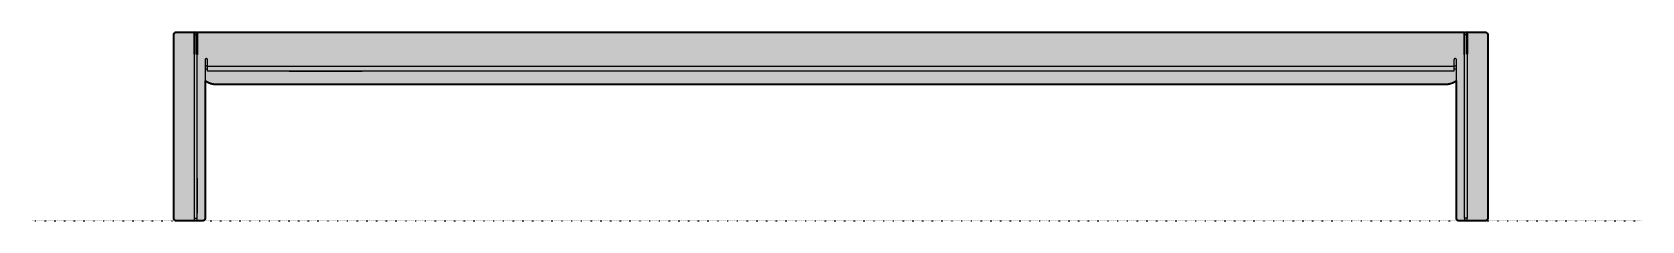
# Model space of a CAD drawing. Header units: millimetres. Extents: x 0 to 5353, y -1608 to 486.
# Drawn here: x 0 to 2565, y 0 to 300 of the extents above; entities that cross this region are included whole.
import ezdxf

# ---------------------------------------------------------------- set-up
doc = ezdxf.new("R2010")
doc.units = ezdxf.units.MM
doc.linetypes.add('Dots', pattern=[1, 0, -1])
doc.layers.add('Blocks', color=7, linetype='Continuous')
doc.layers.add('Blocks$Fill', color=7, linetype='Continuous', true_color=0xffffff)
for name, color, linetype, lineweight, true_color in [('Blocks$Inner', 7, 'Continuous', 25, 0x007f00), ('Blocks$Outline', 7, 'Continuous', 35, 0xff3f3f), ('Groud', 7, 'Dots', 25, 0x243775)]:
    doc.layers.add(name, color=color, linetype=linetype, lineweight=lineweight, true_color=true_color)

# ---------------------------------------------------------------- blocks, each defined once
blk = doc.blocks.new('Connect bed 180x200 Side')
at = {"layer": 'Blocks$Fill'}
blk.add_hatch(color=256, dxfattribs=at).paths.add_polyline_path([(275.6, 222.9), (275.6, 4), (275.6, 3.9), (275.6, 3.7), (275.6, 3.6), (275.6, 3.5), (275.6, 3.3), (275.5, 3.2), (275.5, 3.1), (275.5, 2.9), (275.4, 2.8), (275.4, 2.7), (275.3, 2.5), (275.3, 2.4), (275.2, 2.3), (275.2, 2.2), (275.1, 2), (275, 1.9), (275, 1.8), (274.9, 1.7), (274.8, 1.6), (274.7, 1.5), (274.6, 1.4), (274.5, 1.3), (274.4, 1.2), (274.3, 1.1), (274.2, 1), (274.1, 0.9), (274, 0.8), (273.9, 0.7), (273.8, 0.7), (273.7, 0.6), (273.6, 0.5), (273.5, 0.4), (273.3, 0.4), (273.2, 0.3), (273.1, 0.3), (273, 0.2), (272.8, 0.2), (272.7, 0.1), (272.6, 0.1), (272.4, 0.1), (272.3, 0.1), (272.2, 0), (272, 0), (271.9, 0), (271.8, 0), (271.6, 0), (229.6, 0), (229.5, 0), (229.3, 0), (229.2, 0), (229.1, 0), (228.9, 0.1), (228.8, 0.1), (228.7, 0.1), (228.5, 0.1), (228.4, 0.2), (228.3, 0.2), (228.2, 0.3), (228, 0.3), (227.9, 0.4), (227.8, 0.4), (227.7, 0.5), (227.5, 0.6), (227.4, 0.7), (227.3, 0.7), (227.2, 0.8), (227.1, 0.9), (227, 1), (226.9, 1.1), (226.8, 1.2), (226.7, 1.3), (226.6, 1.4), (226.5, 1.5), (226.4, 1.6), (226.4, 1.7), (226.3, 1.8), (226.2, 1.9), (226.1, 2), (226.1, 2.2), (226, 2.3), (226, 2.4), (225.9, 2.5), (225.9, 2.7), (225.8, 2.8), (225.8, 2.9), (225.7, 3.1), (225.7, 3.2), (225.7, 3.3), (225.7, 3.5), (225.6, 3.6), (225.6, 3.7), (225.6, 3.9), (225.6, 4), (225.6, 296), (225.6, 296.1), (225.6, 296.3), (225.6, 296.4), (225.7, 296.5), (225.7, 296.7), (225.7, 296.8), (225.7, 296.9), (225.8, 297.1), (225.8, 297.2), (225.9, 297.3), (225.9, 297.5), (226, 297.6), (226, 297.7), (226.1, 297.8), (226.1, 298), (226.2, 298.1), (226.3, 298.2), (226.4, 298.3), (226.4, 298.4), (226.5, 298.5), (226.6, 298.6), (226.7, 298.7), (226.8, 298.8), (226.9, 298.9), (227, 299), (227.1, 299.1), (227.2, 299.2), (227.3, 299.3), (227.4, 299.3), (227.5, 299.4), (227.7, 299.5), (227.8, 299.6), (227.9, 299.6), (228, 299.7), (228.2, 299.7), (228.3, 299.8), (228.4, 299.8), (228.5, 299.9), (228.7, 299.9), (228.8, 299.9), (228.9, 299.9), (229.1, 300), (229.2, 300), (229.3, 300), (229.5, 300), (229.6, 300), (256.4, 300), (256.5, 300), (256.6, 300), (256.6, 300), (256.7, 300), (256.8, 300), (256.8, 300), (256.9, 299.9), (257, 299.9), (257, 299.9), (257.1, 299.9), (257.2, 299.9), (257.2, 299.8), (257.3, 299.8), (257.3, 299.8), (257.4, 299.7), (257.5, 299.7), (257.5, 299.7), (257.6, 299.6), (257.6, 299.6), (257.7, 299.6), (257.7, 299.5), (257.8, 299.5), (257.8, 299.4), (257.9, 299.4), (257.9, 299.3), (258, 299.3), (258, 299.2), (258.1, 299.2), (258.1, 299.1), (258.1, 299), (258.2, 299), (258.2, 298.9), (258.2, 298.9), (258.3, 298.8), (258.3, 298.7), (258.3, 298.7), (258.3, 298.6), (258.3, 298.5), (258.4, 298.5), (258.4, 298.4), (258.4, 298.3), (258.4, 298.3), (258.4, 298.2), (258.4, 298.1), (258.4, 298.1), (258.4, 298), (258.4, 265.2), (258.4, 265.2), (258.4, 265.2), (258.4, 265.2), (258.4, 265.2), (258.4, 265.2), (258.4, 265.2), (258.4, 265.2), (258.4, 265.1), (258.4, 265.1), (258.4, 265.1), (258.4, 265.1), (258.4, 265.1), (258.4, 265.1), (258.4, 265.1), (258.4, 265.1), (258.4, 265.1), (258.5, 265.1), (258.5, 265.1), (258.5, 265.1), (258.5, 265.1), (258.5, 265.1), (258.5, 265.1), (258.5, 265.1), (258.5, 265.1), (258.5, 265), (258.5, 265), (258.5, 265), (258.5, 265), (258.5, 265), (258.5, 265), (258.5, 265), (258.5, 265), (258.5, 265), (258.5, 265), (258.5, 265), (258.6, 265), (258.6, 265), (258.6, 265), (258.6, 265), (258.6, 265), (258.6, 265), (258.6, 265), (258.6, 265), (258.6, 265), (258.6, 265), (258.6, 265), (258.6, 296), (258.6, 300), (262.6, 300), (262.6, 296), (262.6, 265), (263.1, 265), (263.1, 265), (263.1, 265), (263.1, 265), (263.1, 265), (263.2, 265), (263.2, 265), (263.2, 265), (263.2, 265), (263.2, 265), (263.2, 265), (263.2, 265), (263.2, 265), (263.2, 265), (263.2, 265), (263.2, 265), (263.2, 265), (263.2, 265), (263.2, 265), (263.2, 265), (263.2, 265), (263.3, 265), (263.3, 265.1), (263.3, 265.1), (263.3, 265.1), (263.3, 265.1), (263.3, 265.1), (263.3, 265.1), (263.3, 265.1), (263.3, 265.1), (263.3, 265.1), (263.3, 265.1), (263.3, 265.1), (263.3, 265.1), (263.3, 265.1), (263.3, 265.1), (263.3, 265.1), (263.3, 265.1), (263.3, 265.1), (263.3, 265.2), (263.3, 265.2), (263.3, 265.2), (263.3, 265.2), (263.3, 265.2), (263.3, 265.2), (263.3, 265.2), (263.3, 265.2), (263.3, 298), (263.3, 298.1), (263.3, 298.1), (263.3, 298.2), (263.3, 298.3), (263.3, 298.3), (263.4, 298.4), (263.4, 298.5), (263.4, 298.5), (263.4, 298.6), (263.4, 298.7), (263.5, 298.7), (263.5, 298.8), (263.5, 298.9), (263.5, 298.9), (263.6, 299), (263.6, 299), (263.6, 299.1), (263.7, 299.2), (263.7, 299.2), (263.8, 299.3), (263.8, 299.3), (263.9, 299.4), (263.9, 299.4), (264, 299.5), (264, 299.5), (264.1, 299.6), (264.1, 299.6), (264.2, 299.6), (264.2, 299.7), (264.3, 299.7), (264.3, 299.7), (264.4, 299.8), (264.5, 299.8), (264.5, 299.8), (264.6, 299.9), (264.6, 299.9), (264.7, 299.9), (264.8, 299.9), (264.8, 299.9), (264.9, 300), (265, 300), (265, 300), (265.1, 300), (265.2, 300), (265.3, 300), (265.3, 300), (2279.9, 300), (2280, 300), (2280.1, 300), (2280.1, 300), (2280.2, 300), (2280.3, 300), (2280.3, 300), (2280.4, 299.9), (2280.5, 299.9), (2280.5, 299.9), (2280.6, 299.9), (2280.7, 299.9), (2280.7, 299.8), (2280.8, 299.8), (2280.8, 299.8), (2280.9, 299.7), (2281, 299.7), (2281, 299.7), (2281.1, 299.6), (2281.1, 299.6), (2281.2, 299.6), (2281.2, 299.5), (2281.3, 299.5), (2281.3, 299.4), (2281.4, 299.4), (2281.4, 299.3), (2281.5, 299.3), (2281.5, 299.2), (2281.6, 299.2), (2281.6, 299.1), (2281.6, 299), (2281.7, 299), (2281.7, 298.9), (2281.7, 298.9), (2281.8, 298.8), (2281.8, 298.7), (2281.8, 298.7), (2281.8, 298.6), (2281.8, 298.5), (2281.9, 298.5), (2281.9, 298.4), (2281.9, 298.3), (2281.9, 298.3), (2281.9, 298.2), (2281.9, 298.1), (2281.9, 298.1), (2281.9, 298), (2281.9, 265.2), (2281.9, 265.2), (2281.9, 265.2), (2281.9, 265.2), (2281.9, 265.2), (2281.9, 265.2), (2281.9, 265.2), (2281.9, 265.2), (2281.9, 265.1), (2281.9, 265.1), (2281.9, 265.1), (2281.9, 265.1), (2281.9, 265.1), (2281.9, 265.1), (2281.9, 265.1), (2281.9, 265.1), (2281.9, 265.1), (2282, 265.1), (2282, 265.1), (2282, 265.1), (2282, 265.1), (2282, 265.1), (2282, 265.1), (2282, 265.1), (2282, 265.1), (2282, 265), (2282, 265), (2282, 265), (2282, 265), (2282, 265), (2282, 265), (2282, 265), (2282, 265), (2282, 265), (2282, 265), (2282, 265), (2282.1, 265), (2282.1, 265), (2282.1, 265), (2282.1, 265), (2282.1, 265), (2282.1, 265), (2282.1, 265), (2282.1, 265), (2282.1, 265), (2282.1, 265), (2282.1, 265), (2282.6, 265), (2282.6, 296), (2282.6, 300), (2286.6, 300), (2286.6, 296), (2286.6, 265), (2286.6, 265), (2286.6, 265), (2286.6, 265), (2286.6, 265), (2286.7, 265), (2286.7, 265), (2286.7, 265), (2286.7, 265), (2286.7, 265), (2286.7, 265), (2286.7, 265), (2286.7, 265), (2286.7, 265), (2286.7, 265), (2286.7, 265), (2286.7, 265), (2286.7, 265), (2286.7, 265), (2286.7, 265), (2286.7, 265), (2286.8, 265), (2286.8, 265.1), (2286.8, 265.1), (2286.8, 265.1), (2286.8, 265.1), (2286.8, 265.1), (2286.8, 265.1), (2286.8, 265.1), (2286.8, 265.1), (2286.8, 265.1), (2286.8, 265.1), (2286.8, 265.1), (2286.8, 265.1), (2286.8, 265.1), (2286.8, 265.1), (2286.8, 265.1), (2286.8, 265.1), (2286.8, 265.1), (2286.8, 265.2), (2286.8, 265.2), (2286.8, 265.2), (2286.8, 265.2), (2286.8, 265.2), (2286.8, 265.2), (2286.8, 265.2), (2286.8, 265.2), (2286.8, 298), (2286.8, 298.1), (2286.8, 298.1), (2286.8, 298.2), (2286.8, 298.3), (2286.8, 298.3), (2286.9, 298.4), (2286.9, 298.5), (2286.9, 298.5), (2286.9, 298.6), (2286.9, 298.7), (2287, 298.7), (2287, 298.8), (2287, 298.9), (2287, 298.9), (2287.1, 299), (2287.1, 299), (2287.1, 299.1), (2287.2, 299.2), (2287.2, 299.2), (2287.3, 299.3), (2287.3, 299.3), (2287.4, 299.4), (2287.4, 299.4), (2287.5, 299.5), (2287.5, 299.5), (2287.6, 299.6), (2287.6, 299.6), (2287.7, 299.6), (2287.7, 299.7), (2287.8, 299.7), (2287.8, 299.7), (2287.9, 299.8), (2288, 299.8), (2288, 299.8), (2288.1, 299.9), (2288.1, 299.9), (2288.2, 299.9), (2288.3, 299.9), (2288.3, 299.9), (2288.4, 300), (2288.5, 300), (2288.5, 300), (2288.6, 300), (2288.7, 300), (2288.8, 300), (2288.8, 300), (2315.6, 300), (2315.8, 300), (2315.9, 300), (2316, 300), (2316.2, 300), (2316.3, 299.9), (2316.4, 299.9), (2316.6, 299.9), (2316.7, 299.9), (2316.8, 299.8), (2317, 299.8), (2317.1, 299.7), (2317.2, 299.7), (2317.3, 299.6), (2317.5, 299.6), (2317.6, 299.5), (2317.7, 299.4), (2317.8, 299.3), (2317.9, 299.3), (2318, 299.2), (2318.1, 299.1), (2318.2, 299), (2318.3, 298.9), (2318.4, 298.8), (2318.5, 298.7), (2318.6, 298.6), (2318.7, 298.5), (2318.8, 298.4), (2318.9, 298.3), (2319, 298.2), (2319, 298.1), (2319.1, 298), (2319.2, 297.8), (2319.2, 297.7), (2319.3, 297.6), (2319.3, 297.5), (2319.4, 297.3), (2319.4, 297.2), (2319.5, 297.1), (2319.5, 296.9), (2319.5, 296.8), (2319.6, 296.7), (2319.6, 296.5), (2319.6, 296.4), (2319.6, 296.3), (2319.6, 296.1), (2319.6, 296), (2319.6, 4), (2319.6, 3.9), (2319.6, 3.7), (2319.6, 3.6), (2319.6, 3.5), (2319.6, 3.3), (2319.5, 3.2), (2319.5, 3.1), (2319.5, 2.9), (2319.4, 2.8), (2319.4, 2.7), (2319.3, 2.5), (2319.3, 2.4), (2319.2, 2.3), (2319.2, 2.2), (2319.1, 2), (2319, 1.9), (2319, 1.8), (2318.9, 1.7), (2318.8, 1.6), (2318.7, 1.5), (2318.6, 1.4), (2318.5, 1.3), (2318.4, 1.2), (2318.3, 1.1), (2318.2, 1), (2318.1, 0.9), (2318, 0.8), (2317.9, 0.7), (2317.8, 0.7), (2317.7, 0.6), (2317.6, 0.5), (2317.5, 0.4), (2317.3, 0.4), (2317.2, 0.3), (2317.1, 0.3), (2317, 0.2), (2316.8, 0.2), (2316.7, 0.1), (2316.6, 0.1), (2316.4, 0.1), (2316.3, 0.1), (2316.2, 0), (2316, 0), (2315.9, 0), (2315.8, 0), (2315.6, 0), (2273.6, 0), (2273.5, 0), (2273.3, 0), (2273.2, 0), (2273.1, 0), (2272.9, 0.1), (2272.8, 0.1), (2272.7, 0.1), (2272.5, 0.1), (2272.4, 0.2), (2272.3, 0.2), (2272.2, 0.3), (2272, 0.3), (2271.9, 0.4), (2271.8, 0.4), (2271.7, 0.5), (2271.5, 0.6), (2271.4, 0.7), (2271.3, 0.7), (2271.2, 0.8), (2271.1, 0.9), (2271, 1), (2270.9, 1.1), (2270.8, 1.2), (2270.7, 1.3), (2270.6, 1.4), (2270.5, 1.5), (2270.4, 1.6), (2270.4, 1.7), (2270.3, 1.8), (2270.2, 1.9), (2270.1, 2), (2270.1, 2.2), (2270, 2.3), (2270, 2.4), (2269.9, 2.5), (2269.9, 2.7), (2269.8, 2.8), (2269.8, 2.9), (2269.7, 3.1), (2269.7, 3.2), (2269.7, 3.3), (2269.7, 3.5), (2269.6, 3.6), (2269.6, 3.7), (2269.6, 3.9), (2269.6, 4), (2269.6, 222.8), (2268.9, 222.2), (2268.2, 221.7), (2267.5, 221.2), (2266.8, 220.8), (2266.1, 220.3), (2265.3, 219.9), (2264.5, 219.5), (2263.7, 219.1), (2262.9, 218.8), (2262.1, 218.5), (2261.3, 218.2), (2260.5, 218), (2259.6, 217.7), (2258.8, 217.5), (2257.9, 217.4), (2257.1, 217.2), (2256.2, 217.1), (2255.4, 217.1), (2254.5, 217), (2253.6, 217), (291.7, 217), (290.9, 217), (290.1, 217.1), (289.2, 217.1), (288.4, 217.2), (287.6, 217.4), (286.8, 217.5), (285.9, 217.7), (285.1, 217.9), (284.3, 218.1), (283.5, 218.4), (282.8, 218.7), (282, 219), (281.2, 219.3), (280.5, 219.7), (279.7, 220.1), (279, 220.5), (278.3, 220.9), (277.6, 221.4), (276.9, 221.8), (276.3, 222.4)], flags=0)
at = {"layer": 'Blocks$Inner'}
for p, q in [((258.6, 4), (258.6, 296)), ((2282.6, 4), (2282.6, 296)), ((2286.6, 296), (2286.6, 4)), ((279.6, 246), (275.6, 246)), ((279.6, 246), (2265.6, 246)), ((2269.6, 246), (2265.6, 246))]:
    blk.add_line(p, q, dxfattribs=at)
for points in [[(2286.6, 265), (2286.6, 265), (2286.6, 265), (2286.6, 265), (2286.6, 265), (2286.7, 265), (2286.7, 265), (2286.7, 265), (2286.7, 265), (2286.7, 265), (2286.7, 265), (2286.7, 265), (2286.7, 265), (2286.7, 265), (2286.7, 265), (2286.7, 265), (2286.7, 265), (2286.7, 265), (2286.7, 265), (2286.7, 265), (2286.7, 265), (2286.8, 265), (2286.8, 265.1), (2286.8, 265.1), (2286.8, 265.1), (2286.8, 265.1), (2286.8, 265.1), (2286.8, 265.1), (2286.8, 265.1), (2286.8, 265.1), (2286.8, 265.1), (2286.8, 265.1), (2286.8, 265.1), (2286.8, 265.1), (2286.8, 265.1), (2286.8, 265.1), (2286.8, 265.1), (2286.8, 265.1), (2286.8, 265.1), (2286.8, 265.2), (2286.8, 265.2), (2286.8, 265.2), (2286.8, 265.2), (2286.8, 265.2), (2286.8, 265.2), (2286.8, 265.2), (2286.8, 265.2), (2286.8, 298), (2286.8, 298.1), (2286.8, 298.1), (2286.8, 298.2), (2286.8, 298.3), (2286.8, 298.3), (2286.9, 298.4), (2286.9, 298.5), (2286.9, 298.5), (2286.9, 298.6), (2286.9, 298.7), (2287, 298.7), (2287, 298.8), (2287, 298.9), (2287, 298.9), (2287.1, 299), (2287.1, 299), (2287.1, 299.1), (2287.2, 299.2), (2287.2, 299.2), (2287.3, 299.3), (2287.3, 299.3), (2287.4, 299.4), (2287.4, 299.4), (2287.5, 299.5), (2287.5, 299.5), (2287.6, 299.6), (2287.6, 299.6), (2287.7, 299.6), (2287.7, 299.7), (2287.8, 299.7), (2287.8, 299.7), (2287.9, 299.8), (2288, 299.8), (2288, 299.8), (2288.1, 299.9), (2288.1, 299.9), (2288.2, 299.9), (2288.3, 299.9), (2288.3, 299.9), (2288.4, 300), (2288.5, 300), (2288.5, 300), (2288.6, 300), (2288.7, 300), (2288.8, 300), (2288.8, 300), (2315.6, 300), (2315.8, 300), (2315.9, 300), (2316, 300), (2316.2, 300), (2316.3, 299.9), (2316.4, 299.9), (2316.6, 299.9), (2316.7, 299.9), (2316.8, 299.8), (2317, 299.8), (2317.1, 299.7), (2317.2, 299.7), (2317.3, 299.6), (2317.5, 299.6), (2317.6, 299.5), (2317.7, 299.4), (2317.8, 299.3), (2317.9, 299.3), (2318, 299.2), (2318.1, 299.1), (2318.2, 299), (2318.3, 298.9), (2318.4, 298.8), (2318.5, 298.7), (2318.6, 298.6), (2318.7, 298.5), (2318.8, 298.4), (2318.9, 298.3), (2319, 298.2), (2319, 298.1), (2319.1, 298), (2319.2, 297.8), (2319.2, 297.7), (2319.3, 297.6), (2319.3, 297.5), (2319.4, 297.3), (2319.4, 297.2), (2319.5, 297.1), (2319.5, 296.9), (2319.5, 296.8), (2319.6, 296.7), (2319.6, 296.5), (2319.6, 296.4), (2319.6, 296.3), (2319.6, 296.1), (2319.6, 296), (2319.6, 4), (2319.6, 3.9), (2319.6, 3.7), (2319.6, 3.6), (2319.6, 3.5), (2319.6, 3.3), (2319.5, 3.2), (2319.5, 3.1), (2319.5, 2.9), (2319.4, 2.8), (2319.4, 2.7), (2319.3, 2.5), (2319.3, 2.4), (2319.2, 2.3), (2319.2, 2.2), (2319.1, 2), (2319, 1.9), (2319, 1.8), (2318.9, 1.7), (2318.8, 1.6), (2318.7, 1.5), (2318.6, 1.4), (2318.5, 1.3), (2318.4, 1.2), (2318.3, 1.1), (2318.2, 1), (2318.1, 0.9), (2318, 0.8), (2317.9, 0.7), (2317.8, 0.7), (2317.7, 0.6), (2317.6, 0.5), (2317.5, 0.4), (2317.3, 0.4), (2317.2, 0.3), (2317.1, 0.3), (2317, 0.2), (2316.8, 0.2), (2316.7, 0.1), (2316.6, 0.1), (2316.4, 0.1), (2316.3, 0.1), (2316.2, 0), (2316, 0), (2315.9, 0), (2315.8, 0), (2315.6, 0), (2273.6, 0), (2273.5, 0), (2273.3, 0), (2273.2, 0), (2273.1, 0), (2272.9, 0.1), (2272.8, 0.1), (2272.7, 0.1), (2272.5, 0.1), (2272.4, 0.2), (2272.3, 0.2), (2272.2, 0.3), (2272, 0.3), (2271.9, 0.4), (2271.8, 0.4), (2271.7, 0.5), (2271.5, 0.6), (2271.4, 0.7), (2271.3, 0.7), (2271.2, 0.8), (2271.1, 0.9), (2271, 1), (2270.9, 1.1), (2270.8, 1.2), (2270.7, 1.3), (2270.6, 1.4), (2270.5, 1.5), (2270.4, 1.6), (2270.4, 1.7), (2270.3, 1.8), (2270.2, 1.9), (2270.1, 2), (2270.1, 2.2), (2270, 2.3), (2270, 2.4), (2269.9, 2.5), (2269.9, 2.7), (2269.8, 2.8), (2269.8, 2.9), (2269.7, 3.1), (2269.7, 3.2), (2269.7, 3.3), (2269.7, 3.5), (2269.6, 3.6), (2269.6, 3.7), (2269.6, 3.9), (2269.6, 4), (2269.6, 256), (2269.6, 256.1), (2269.6, 256.1), (2269.6, 256.2), (2269.6, 256.3), (2269.6, 256.3), (2269.6, 256.4), (2269.6, 256.5), (2269.5, 256.5), (2269.5, 256.6), (2269.5, 256.7), (2269.5, 256.7), (2269.5, 256.8), (2269.4, 256.9), (2269.4, 256.9), (2269.4, 257), (2269.3, 257), (2269.3, 257.1), (2269.2, 257.2), (2269.2, 257.2), (2269.2, 257.3), (2269.1, 257.3), (2269.1, 257.4), (2269, 257.4), (2269, 257.5), (2268.9, 257.5), (2268.9, 257.6), (2268.8, 257.6), (2268.8, 257.6), (2268.7, 257.7), (2268.6, 257.7), (2268.6, 257.8), (2268.5, 257.8), (2268.5, 257.8), (2268.4, 257.8), (2268.3, 257.9), (2268.3, 257.9), (2268.2, 257.9), (2268.1, 257.9), (2268.1, 257.9), (2268, 258), (2267.9, 258), (2267.9, 258), (2267.8, 258), (2267.7, 258), (2267.7, 258), (2267.6, 258), (2267.5, 258), (2267.4, 258), (2267.4, 258), (2267.3, 258), (2267.2, 258), (2267.2, 257.9), (2267.1, 257.9), (2267, 257.9), (2267, 257.9), (2266.9, 257.9), (2266.8, 257.8), (2266.8, 257.8), (2266.7, 257.8), (2266.7, 257.8), (2266.6, 257.7), (2266.5, 257.7), (2266.5, 257.6), (2266.4, 257.6), (2266.4, 257.6), (2266.3, 257.5), (2266.3, 257.5), (2266.2, 257.4), (2266.2, 257.4), (2266.1, 257.3), (2266.1, 257.3), (2266, 257.2), (2266, 257.2), (2266, 257.1), (2265.9, 257), (2265.9, 257), (2265.8, 256.9), (2265.8, 256.9), (2265.8, 256.8), (2265.8, 256.7), (2265.7, 256.7), (2265.7, 256.6), (2265.7, 256.5), (2265.7, 256.5), (2265.7, 256.4), (2265.6, 256.3), (2265.6, 256.3), (2265.6, 256.2), (2265.6, 256.1), (2265.6, 256.1), (2265.6, 256), (2265.6, 246), (2265.6, 238), (279.6, 238), (279.6, 246), (279.6, 256), (279.6, 256.1), (279.6, 256.1), (279.6, 256.2), (279.6, 256.3), (279.6, 256.3), (279.6, 256.4), (279.6, 256.5), (279.5, 256.5), (279.5, 256.6), (279.5, 256.7), (279.5, 256.7), (279.5, 256.8), (279.4, 256.9), (279.4, 256.9), (279.4, 257), (279.3, 257), (279.3, 257.1), (279.2, 257.2), (279.2, 257.2), (279.2, 257.3), (279.1, 257.3), (279.1, 257.4), (279, 257.4), (279, 257.5), (278.9, 257.5), (278.9, 257.6), (278.8, 257.6), (278.8, 257.6), (278.7, 257.7), (278.6, 257.7), (278.6, 257.8), (278.5, 257.8), (278.5, 257.8), (278.4, 257.8), (278.3, 257.9), (278.3, 257.9), (278.2, 257.9), (278.1, 257.9), (278.1, 257.9), (278, 258), (277.9, 258), (277.9, 258), (277.8, 258), (277.7, 258), (277.7, 258), (277.6, 258), (277.5, 258), (277.4, 258), (277.4, 258), (277.3, 258), (277.2, 258), (277.2, 257.9), (277.1, 257.9), (277, 257.9), (277, 257.9), (276.9, 257.9), (276.8, 257.8), (276.8, 257.8), (276.7, 257.8), (276.7, 257.8), (276.6, 257.7), (276.5, 257.7), (276.5, 257.6), (276.4, 257.6), (276.4, 257.6), (276.3, 257.5), (276.3, 257.5), (276.2, 257.4), (276.2, 257.4), (276.1, 257.3), (276.1, 257.3), (276, 257.2), (276, 257.2), (276, 257.1), (275.9, 257), (275.9, 257), (275.8, 256.9), (275.8, 256.9), (275.8, 256.8), (275.8, 256.7), (275.7, 256.7), (275.7, 256.6), (275.7, 256.5), (275.7, 256.5), (275.7, 256.4), (275.6, 256.3), (275.6, 256.3), (275.6, 256.2), (275.6, 256.1), (275.6, 256.1), (275.6, 256), (275.6, 4), (275.6, 3.9), (275.6, 3.7), (275.6, 3.6), (275.6, 3.5), (275.6, 3.3), (275.5, 3.2), (275.5, 3.1), (275.5, 2.9), (275.4, 2.8), (275.4, 2.7), (275.3, 2.5), (275.3, 2.4), (275.2, 2.3), (275.2, 2.2), (275.1, 2), (275, 1.9), (275, 1.8), (274.9, 1.7), (274.8, 1.6), (274.7, 1.5), (274.6, 1.4), (274.5, 1.3), (274.4, 1.2), (274.3, 1.1), (274.2, 1), (274.1, 0.9), (274, 0.8), (273.9, 0.7), (273.8, 0.7), (273.7, 0.6), (273.6, 0.5), (273.5, 0.4), (273.3, 0.4), (273.2, 0.3), (273.1, 0.3), (273, 0.2), (272.8, 0.2), (272.7, 0.1), (272.6, 0.1), (272.4, 0.1), (272.3, 0.1), (272.2, 0), (272, 0), (271.9, 0), (271.8, 0), (271.6, 0), (229.6, 0), (229.5, 0), (229.3, 0), (229.2, 0), (229.1, 0), (228.9, 0.1), (228.8, 0.1), (228.7, 0.1), (228.5, 0.1), (228.4, 0.2), (228.3, 0.2), (228.2, 0.3), (228, 0.3), (227.9, 0.4), (227.8, 0.4), (227.7, 0.5), (227.5, 0.6), (227.4, 0.7), (227.3, 0.7), (227.2, 0.8), (227.1, 0.9), (227, 1), (226.9, 1.1), (226.8, 1.2), (226.7, 1.3), (226.6, 1.4), (226.5, 1.5), (226.4, 1.6), (226.4, 1.7), (226.3, 1.8), (226.2, 1.9), (226.1, 2), (226.1, 2.2), (226, 2.3), (226, 2.4), (225.9, 2.5), (225.9, 2.7), (225.8, 2.8), (225.8, 2.9), (225.7, 3.1), (225.7, 3.2), (225.7, 3.3), (225.7, 3.5), (225.6, 3.6), (225.6, 3.7), (225.6, 3.9), (225.6, 4), (225.6, 296), (225.6, 296.1), (225.6, 296.3), (225.6, 296.4), (225.7, 296.5), (225.7, 296.7), (225.7, 296.8), (225.7, 296.9), (225.8, 297.1), (225.8, 297.2), (225.9, 297.3), (225.9, 297.5), (226, 297.6), (226, 297.7), (226.1, 297.8), (226.1, 298), (226.2, 298.1), (226.3, 298.2), (226.4, 298.3), (226.4, 298.4), (226.5, 298.5), (226.6, 298.6), (226.7, 298.7), (226.8, 298.8), (226.9, 298.9), (227, 299), (227.1, 299.1), (227.2, 299.2), (227.3, 299.3), (227.4, 299.3), (227.5, 299.4), (227.7, 299.5), (227.8, 299.6), (227.9, 299.6), (228, 299.7), (228.2, 299.7), (228.3, 299.8), (228.4, 299.8), (228.5, 299.9), (228.7, 299.9), (228.8, 299.9), (228.9, 299.9), (229.1, 300), (229.2, 300), (229.3, 300), (229.5, 300), (229.6, 300), (256.4, 300), (256.5, 300), (256.6, 300), (256.6, 300), (256.7, 300), (256.8, 300), (256.8, 300), (256.9, 299.9), (257, 299.9), (257, 299.9), (257.1, 299.9), (257.2, 299.9), (257.2, 299.8), (257.3, 299.8), (257.3, 299.8), (257.4, 299.7), (257.5, 299.7), (257.5, 299.7), (257.6, 299.6), (257.6, 299.6), (257.7, 299.6), (257.7, 299.5), (257.8, 299.5), (257.8, 299.4), (257.9, 299.4), (257.9, 299.3), (258, 299.3), (258, 299.2), (258.1, 299.2), (258.1, 299.1), (258.1, 299), (258.2, 299), (258.2, 298.9), (258.2, 298.9), (258.3, 298.8), (258.3, 298.7), (258.3, 298.7), (258.3, 298.6), (258.3, 298.5), (258.4, 298.5), (258.4, 298.4), (258.4, 298.3), (258.4, 298.3), (258.4, 298.2), (258.4, 298.1), (258.4, 298.1), (258.4, 298), (258.4, 265.2), (258.4, 265.2), (258.4, 265.2), (258.4, 265.2), (258.4, 265.2), (258.4, 265.2), (258.4, 265.2), (258.4, 265.2), (258.4, 265.1), (258.4, 265.1), (258.4, 265.1), (258.4, 265.1), (258.4, 265.1), (258.4, 265.1), (258.4, 265.1), (258.4, 265.1), (258.4, 265.1), (258.5, 265.1), (258.5, 265.1), (258.5, 265.1), (258.5, 265.1), (258.5, 265.1), (258.5, 265.1), (258.5, 265.1), (258.5, 265.1), (258.5, 265), (258.5, 265), (258.5, 265), (258.5, 265), (258.5, 265), (258.5, 265), (258.5, 265), (258.5, 265), (258.5, 265), (258.5, 265), (258.5, 265), (258.6, 265), (258.6, 265), (258.6, 265), (258.6, 265), (258.6, 265), (258.6, 265), (258.6, 265), (258.6, 265), (258.6, 265), (258.6, 265), (258.6, 265)], [(226.3, 298.3), (226.4, 298.4), (226.5, 298.5), (226.6, 298.6), (226.7, 298.7), (226.8, 298.8), (226.9, 298.9), (227, 299), (227.1, 299.1), (227.2, 299.2), (227.3, 299.3), (227.4, 299.3), (227.5, 299.4), (227.6, 299.5), (227.8, 299.5), (227.9, 299.6), (228, 299.7), (228.1, 299.7), (228.3, 299.8), (228.4, 299.8), (228.5, 299.9), (228.7, 299.9), (228.8, 299.9), (228.9, 299.9), (229.1, 300), (229.2, 300), (229.3, 300), (229.5, 300), (229.6, 300), (256.4, 300), (256.5, 300), (256.6, 300), (256.6, 300), (256.7, 300), (256.8, 300), (256.8, 300), (256.9, 299.9), (257, 299.9), (257, 299.9), (257.1, 299.9), (257.2, 299.9), (257.2, 299.8), (257.3, 299.8), (257.3, 299.8), (257.4, 299.7), (257.5, 299.7), (257.5, 299.7), (257.6, 299.6), (257.6, 299.6), (257.7, 299.6), (257.7, 299.5), (257.8, 299.5), (257.8, 299.4), (257.9, 299.4), (257.9, 299.3), (258, 299.3), (258, 299.2), (258.1, 299.2), (258.1, 299.1)], [(262.6, 296), (262.6, 300), (258.6, 300), (258.6, 296), (262.6, 296), (262.6, 4), (262.6, 0), (258.6, 0), (258.6, 4), (262.6, 4)], [(262.6, 265), (263.1, 265), (263.1, 265), (263.1, 265), (263.1, 265), (263.1, 265), (263.2, 265), (263.2, 265), (263.2, 265), (263.2, 265), (263.2, 265), (263.2, 265), (263.2, 265), (263.2, 265), (263.2, 265), (263.2, 265), (263.2, 265), (263.2, 265), (263.2, 265), (263.2, 265), (263.2, 265), (263.2, 265), (263.3, 265), (263.3, 265.1), (263.3, 265.1), (263.3, 265.1), (263.3, 265.1), (263.3, 265.1), (263.3, 265.1), (263.3, 265.1), (263.3, 265.1), (263.3, 265.1), (263.3, 265.1), (263.3, 265.1), (263.3, 265.1), (263.3, 265.1), (263.3, 265.1), (263.3, 265.1), (263.3, 265.1), (263.3, 265.1), (263.3, 265.2), (263.3, 265.2), (263.3, 265.2), (263.3, 265.2), (263.3, 265.2), (263.3, 265.2), (263.3, 265.2), (263.3, 265.2), (263.3, 298), (263.3, 298.1), (263.3, 298.1), (263.3, 298.2), (263.3, 298.3), (263.3, 298.3), (263.4, 298.4), (263.4, 298.5), (263.4, 298.5), (263.4, 298.6), (263.4, 298.7), (263.5, 298.7), (263.5, 298.8), (263.5, 298.9), (263.5, 298.9), (263.6, 299), (263.6, 299), (263.6, 299.1), (263.7, 299.2), (263.7, 299.2), (263.8, 299.3), (263.8, 299.3), (263.9, 299.4), (263.9, 299.4), (264, 299.5), (264, 299.5), (264.1, 299.6), (264.1, 299.6), (264.2, 299.6), (264.2, 299.7), (264.3, 299.7), (264.3, 299.7), (264.4, 299.8), (264.5, 299.8), (264.5, 299.8), (264.6, 299.9), (264.6, 299.9), (264.7, 299.9), (264.8, 299.9), (264.8, 299.9), (264.9, 300), (265, 300), (265, 300), (265.1, 300), (265.2, 300), (265.3, 300), (265.3, 300), (2279.9, 300), (2280, 300), (2280.1, 300), (2280.1, 300), (2280.2, 300), (2280.3, 300), (2280.3, 300), (2280.4, 299.9), (2280.5, 299.9), (2280.5, 299.9), (2280.6, 299.9), (2280.7, 299.9), (2280.7, 299.8), (2280.8, 299.8), (2280.8, 299.8), (2280.9, 299.7), (2281, 299.7), (2281, 299.7), (2281.1, 299.6), (2281.1, 299.6), (2281.2, 299.6), (2281.2, 299.5), (2281.3, 299.5), (2281.3, 299.4), (2281.4, 299.4), (2281.4, 299.3), (2281.5, 299.3), (2281.5, 299.2), (2281.6, 299.2), (2281.6, 299.1), (2281.6, 299), (2281.7, 299), (2281.7, 298.9), (2281.7, 298.9), (2281.8, 298.8), (2281.8, 298.7), (2281.8, 298.7), (2281.8, 298.6), (2281.8, 298.5), (2281.9, 298.5), (2281.9, 298.4), (2281.9, 298.3), (2281.9, 298.3), (2281.9, 298.2), (2281.9, 298.1), (2281.9, 298.1), (2281.9, 298), (2281.9, 265.2), (2281.9, 265.2), (2281.9, 265.2), (2281.9, 265.2), (2281.9, 265.2), (2281.9, 265.2), (2281.9, 265.2), (2281.9, 265.2), (2281.9, 265.1), (2281.9, 265.1), (2281.9, 265.1), (2281.9, 265.1), (2281.9, 265.1), (2281.9, 265.1), (2281.9, 265.1), (2281.9, 265.1), (2281.9, 265.1), (2282, 265.1), (2282, 265.1), (2282, 265.1), (2282, 265.1), (2282, 265.1), (2282, 265.1), (2282, 265.1), (2282, 265.1), (2282, 265), (2282, 265), (2282, 265), (2282, 265), (2282, 265), (2282, 265), (2282, 265), (2282, 265), (2282, 265), (2282, 265), (2282, 265), (2282.1, 265), (2282.1, 265), (2282.1, 265), (2282.1, 265), (2282.1, 265), (2282.1, 265), (2282.1, 265), (2282.1, 265), (2282.1, 265), (2282.1, 265), (2282.1, 265), (2282.6, 265)], [(263.6, 299.1), (263.7, 299.2), (263.7, 299.2), (263.8, 299.3), (263.8, 299.3), (263.9, 299.4), (263.9, 299.4), (264, 299.5), (264, 299.5), (264.1, 299.6), (264.1, 299.6), (264.2, 299.6), (264.2, 299.7), (264.3, 299.7), (264.3, 299.7), (264.4, 299.8), (264.5, 299.8), (264.5, 299.8), (264.6, 299.9), (264.6, 299.9), (264.7, 299.9), (264.8, 299.9), (264.8, 299.9), (264.9, 300), (265, 300), (265, 300), (265.1, 300), (265.2, 300), (265.3, 300), (265.3, 300), (2279.9, 300), (2280, 300), (2280.1, 300), (2280.1, 300), (2280.2, 300), (2280.3, 300), (2280.3, 300), (2280.4, 299.9), (2280.5, 299.9), (2280.5, 299.9), (2280.6, 299.9), (2280.7, 299.9), (2280.7, 299.8), (2280.8, 299.8), (2280.8, 299.8), (2280.9, 299.7), (2281, 299.7), (2281, 299.7), (2281.1, 299.6), (2281.1, 299.6), (2281.2, 299.6), (2281.2, 299.5), (2281.3, 299.5), (2281.3, 299.4), (2281.4, 299.4), (2281.4, 299.3), (2281.5, 299.3), (2281.5, 299.2), (2281.6, 299.2), (2281.6, 299.1)], [(2287.1, 299.1), (2287.2, 299.2), (2287.2, 299.2), (2287.3, 299.3), (2287.3, 299.3), (2287.4, 299.4), (2287.4, 299.4), (2287.5, 299.5), (2287.5, 299.5), (2287.6, 299.6), (2287.6, 299.6), (2287.7, 299.6), (2287.7, 299.7), (2287.8, 299.7), (2287.8, 299.7), (2287.9, 299.8), (2288, 299.8), (2288, 299.8), (2288.1, 299.9), (2288.1, 299.9), (2288.2, 299.9), (2288.3, 299.9), (2288.3, 299.9), (2288.4, 300), (2288.5, 300), (2288.5, 300), (2288.6, 300), (2288.7, 300), (2288.8, 300), (2288.8, 300), (2315.6, 300), (2315.8, 300), (2315.9, 300), (2316, 300), (2316.2, 300), (2316.3, 299.9), (2316.4, 299.9), (2316.6, 299.9), (2316.7, 299.9), (2316.8, 299.8), (2317, 299.8), (2317.1, 299.7), (2317.2, 299.7), (2317.4, 299.6), (2317.5, 299.5), (2317.6, 299.5), (2317.7, 299.4), (2317.8, 299.3), (2317.9, 299.3), (2318.1, 299.2), (2318.2, 299.1), (2318.3, 299), (2318.4, 298.9), (2318.5, 298.8), (2318.6, 298.7), (2318.7, 298.6), (2318.7, 298.5), (2318.8, 298.4), (2318.9, 298.3)], [(258.5, 265.1), (258.5, 265.1), (258.5, 265.1), (258.5, 265.1), (258.5, 265.1), (258.5, 265.1), (258.5, 265.1), (258.5, 265.1), (258.5, 265.1), (258.5, 265), (258.5, 265), (258.5, 265), (258.5, 265), (258.5, 265), (258.5, 265), (258.5, 265), (258.5, 265), (258.5, 265), (258.6, 265), (258.6, 265), (258.6, 265), (258.6, 265), (258.6, 265), (258.6, 265), (258.6, 265), (258.6, 265), (258.6, 265), (258.6, 265), (258.6, 265)], [(262.6, 265), (263.1, 265), (263.1, 265), (263.1, 265), (263.1, 265), (263.1, 265), (263.2, 265), (263.2, 265), (263.2, 265), (263.2, 265), (263.2, 265), (263.2, 265), (263.2, 265), (263.2, 265), (263.2, 265), (263.2, 265), (263.2, 265), (263.2, 265), (263.2, 265), (263.2, 265), (263.2, 265), (263.2, 265.1), (263.3, 265.1), (263.3, 265.1), (263.3, 265.1), (263.3, 265.1), (263.3, 265.1), (263.3, 265.1), (263.3, 265.1), (263.3, 265.1)], [(2282, 265.1), (2282, 265.1), (2282, 265.1), (2282, 265.1), (2282, 265.1), (2282, 265.1), (2282, 265.1), (2282, 265.1), (2282, 265.1), (2282, 265), (2282, 265), (2282, 265), (2282, 265), (2282, 265), (2282, 265), (2282, 265), (2282, 265), (2282, 265), (2282.1, 265), (2282.1, 265), (2282.1, 265), (2282.1, 265), (2282.1, 265), (2282.1, 265), (2282.1, 265), (2282.1, 265), (2282.1, 265), (2282.1, 265), (2282.1, 265), (2282.6, 265)], [(2286.6, 265), (2286.6, 265), (2286.6, 265), (2286.6, 265), (2286.6, 265), (2286.7, 265), (2286.7, 265), (2286.7, 265), (2286.7, 265), (2286.7, 265), (2286.7, 265), (2286.7, 265), (2286.7, 265), (2286.7, 265), (2286.7, 265), (2286.7, 265), (2286.7, 265), (2286.7, 265), (2286.7, 265), (2286.7, 265), (2286.7, 265.1), (2286.8, 265.1), (2286.8, 265.1), (2286.8, 265.1), (2286.8, 265.1), (2286.8, 265.1), (2286.8, 265.1), (2286.8, 265.1), (2286.8, 265.1)], [(275.6, 242), (279.6, 242)], [(409.7, 238), (410.5, 238), (434.9, 238), (439.9, 238), (456.4, 238), (460.8, 238), (461.4, 238), (525.6, 238)], [(2265.6, 242), (2269.6, 242)], [(275.6, 222.9), (276.3, 222.4), (276.9, 221.8), (277.6, 221.4), (278.3, 220.9), (279, 220.5), (279.7, 220.1), (280.5, 219.7), (281.2, 219.3), (282, 219), (282.8, 218.7), (283.5, 218.4), (284.3, 218.1), (285.1, 217.9), (285.9, 217.7), (286.8, 217.5), (287.6, 217.4), (288.4, 217.2), (289.2, 217.1), (290.1, 217.1), (290.9, 217), (291.7, 217), (2253.6, 217), (2254.5, 217), (2255.4, 217.1), (2256.2, 217.1), (2257.1, 217.2), (2257.9, 217.4), (2258.8, 217.5), (2259.6, 217.7), (2260.5, 218), (2261.3, 218.2), (2262.1, 218.5), (2262.9, 218.8), (2263.7, 219.1), (2264.5, 219.5), (2265.3, 219.9), (2266.1, 220.3), (2266.8, 220.8), (2267.5, 221.2), (2268.2, 221.7), (2268.9, 222.2), (2269.6, 222.8)], [(258.6, 12), (258.6, 12), (258.6, 12), (258.6, 12), (258.6, 12), (258.6, 12), (258.6, 12), (258.6, 12), (258.6, 12), (258.6, 12), (258.6, 12), (258.5, 12), (258.5, 12), (258.5, 12), (258.5, 12), (258.5, 12), (258.5, 12), (258.5, 12), (258.5, 12), (258.5, 12), (258.5, 12), (258.5, 12), (258.5, 12.1), (258.5, 12.1), (258.5, 12.1), (258.5, 12.1), (258.5, 12.1), (258.5, 12.1), (258.5, 12.1), (258.5, 12.1), (258.4, 12.1), (258.4, 12.1), (258.4, 12.1), (258.4, 12.1), (258.4, 12.1), (258.4, 12.1), (258.4, 12.1), (258.4, 12.1), (258.4, 12.1), (258.4, 12.2), (258.4, 12.2), (258.4, 12.2), (258.4, 12.2), (258.4, 12.2), (258.4, 12.2), (258.4, 12.2), (258.4, 12.2), (258.4, 67.8), (258.4, 67.8), (258.4, 67.8), (258.4, 67.8), (258.4, 67.8), (258.4, 67.8), (258.4, 67.8), (258.4, 67.8), (258.4, 67.9), (258.4, 67.9), (258.4, 67.9), (258.4, 67.9), (258.4, 67.9), (258.4, 67.9), (258.4, 67.9), (258.4, 67.9), (258.4, 67.9), (258.5, 67.9), (258.5, 67.9), (258.5, 67.9), (258.5, 67.9), (258.5, 67.9), (258.5, 67.9), (258.5, 67.9), (258.5, 67.9), (258.5, 68), (258.5, 68), (258.5, 68), (258.5, 68), (258.5, 68), (258.5, 68), (258.5, 68), (258.5, 68), (258.5, 68), (258.5, 68), (258.5, 68), (258.6, 68), (258.6, 68), (258.6, 68), (258.6, 68), (258.6, 68), (258.6, 68), (258.6, 68), (258.6, 68), (258.6, 68), (258.6, 68), (258.6, 68)], [(262.6, 68), (262.6, 68), (262.6, 68), (262.6, 68), (262.6, 68), (262.7, 68), (262.7, 68), (262.7, 68), (262.7, 68), (262.7, 68), (262.7, 68), (262.7, 68), (262.7, 68), (262.7, 68), (262.7, 68), (262.7, 68), (262.7, 68), (262.7, 68), (262.7, 68), (262.7, 68), (262.7, 68), (262.8, 67.9), (262.8, 67.9), (262.8, 67.9), (262.8, 67.9), (262.8, 67.9), (262.8, 67.9), (262.8, 67.9), (262.8, 67.9), (262.8, 67.9), (262.8, 67.9), (262.8, 67.9), (262.8, 67.9), (262.8, 67.9), (262.8, 67.9), (262.8, 67.9), (262.8, 67.9), (262.8, 67.9), (262.8, 67.8), (262.8, 67.8), (262.8, 67.8), (262.8, 67.8), (262.8, 67.8), (262.8, 67.8), (262.8, 67.8), (262.8, 67.8), (262.8, 12.2), (262.8, 12.2), (262.8, 12.2), (262.8, 12.2), (262.8, 12.2), (262.8, 12.2), (262.8, 12.2), (262.8, 12.2), (262.8, 12.1), (262.8, 12.1), (262.8, 12.1), (262.8, 12.1), (262.8, 12.1), (262.8, 12.1), (262.8, 12.1), (262.8, 12.1), (262.8, 12.1), (262.8, 12.1), (262.8, 12.1), (262.8, 12.1), (262.8, 12.1), (262.8, 12.1), (262.8, 12.1), (262.8, 12.1), (262.8, 12.1), (262.7, 12), (262.7, 12), (262.7, 12), (262.7, 12), (262.7, 12), (262.7, 12), (262.7, 12), (262.7, 12), (262.7, 12), (262.7, 12), (262.7, 12), (262.7, 12), (262.7, 12), (262.7, 12), (262.7, 12), (262.7, 12), (262.6, 12), (262.6, 12), (262.6, 12), (262.6, 12), (262.6, 12)], [(2282.6, 12), (2282.6, 12), (2282.6, 12), (2282.6, 12), (2282.6, 12), (2282.6, 12), (2282.6, 12), (2282.6, 12), (2282.6, 12), (2282.6, 12), (2282.6, 12), (2282.5, 12), (2282.5, 12), (2282.5, 12), (2282.5, 12), (2282.5, 12), (2282.5, 12), (2282.5, 12), (2282.5, 12), (2282.5, 12), (2282.5, 12), (2282.5, 12.1), (2282.5, 12.1), (2282.5, 12.1), (2282.5, 12.1), (2282.5, 12.1), (2282.5, 12.1), (2282.5, 12.1), (2282.5, 12.1), (2282.4, 12.1), (2282.4, 12.1), (2282.4, 12.1), (2282.4, 12.1), (2282.4, 12.1), (2282.4, 12.1), (2282.4, 12.1), (2282.4, 12.1), (2282.4, 12.1), (2282.4, 12.2), (2282.4, 12.2), (2282.4, 12.2), (2282.4, 12.2), (2282.4, 12.2), (2282.4, 12.2), (2282.4, 12.2), (2282.4, 12.2), (2282.4, 67.8), (2282.4, 67.8), (2282.4, 67.8), (2282.4, 67.8), (2282.4, 67.8), (2282.4, 67.8), (2282.4, 67.8), (2282.4, 67.8), (2282.4, 67.9), (2282.4, 67.9), (2282.4, 67.9), (2282.4, 67.9), (2282.4, 67.9), (2282.4, 67.9), (2282.4, 67.9), (2282.4, 67.9), (2282.4, 67.9), (2282.5, 67.9), (2282.5, 67.9), (2282.5, 67.9), (2282.5, 67.9), (2282.5, 67.9), (2282.5, 67.9), (2282.5, 67.9), (2282.5, 67.9), (2282.5, 68), (2282.5, 68), (2282.5, 68), (2282.5, 68), (2282.5, 68), (2282.5, 68), (2282.5, 68), (2282.5, 68), (2282.5, 68), (2282.5, 68), (2282.6, 68), (2282.6, 68), (2282.6, 68), (2282.6, 68), (2282.6, 68), (2282.6, 68), (2282.6, 68), (2282.6, 68), (2282.6, 68), (2282.6, 68), (2282.6, 68)], [(2286.6, 68), (2286.6, 68), (2286.6, 68), (2286.6, 68), (2286.6, 68), (2286.7, 68), (2286.7, 68), (2286.7, 68), (2286.7, 68), (2286.7, 68), (2286.7, 68), (2286.7, 68), (2286.7, 68), (2286.7, 68), (2286.7, 68), (2286.7, 68), (2286.7, 68), (2286.7, 68), (2286.7, 68), (2286.7, 68), (2286.7, 68), (2286.8, 68), (2286.8, 67.9), (2286.8, 67.9), (2286.8, 67.9), (2286.8, 67.9), (2286.8, 67.9), (2286.8, 67.9), (2286.8, 67.9), (2286.8, 67.9), (2286.8, 67.9), (2286.8, 67.9), (2286.8, 67.9), (2286.8, 67.9), (2286.8, 67.9), (2286.8, 67.9), (2286.8, 67.9), (2286.8, 67.9), (2286.8, 67.9), (2286.8, 67.8), (2286.8, 67.8), (2286.8, 67.8), (2286.8, 67.8), (2286.8, 67.8), (2286.8, 67.8), (2286.8, 67.8), (2286.8, 67.8), (2286.8, 12.2), (2286.8, 12.2), (2286.8, 12.2), (2286.8, 12.2), (2286.8, 12.2), (2286.8, 12.2), (2286.8, 12.2), (2286.8, 12.2), (2286.8, 12.1), (2286.8, 12.1), (2286.8, 12.1), (2286.8, 12.1), (2286.8, 12.1), (2286.8, 12.1), (2286.8, 12.1), (2286.8, 12.1), (2286.8, 12.1), (2286.8, 12.1), (2286.8, 12.1), (2286.8, 12.1), (2286.8, 12.1), (2286.8, 12.1), (2286.8, 12.1), (2286.8, 12.1), (2286.8, 12.1), (2286.8, 12), (2286.7, 12), (2286.7, 12), (2286.7, 12), (2286.7, 12), (2286.7, 12), (2286.7, 12), (2286.7, 12), (2286.7, 12), (2286.7, 12), (2286.7, 12), (2286.7, 12), (2286.7, 12), (2286.7, 12), (2286.7, 12), (2286.7, 12), (2286.7, 12), (2286.6, 12), (2286.6, 12), (2286.6, 12), (2286.6, 12), (2286.6, 12)]]:
    blk.add_lwpolyline(points, dxfattribs=at)
for points in [[(2282.6, 300), (2286.6, 300), (2286.6, 296), (2282.6, 296)], [(2282.6, 0), (2286.6, 0), (2286.6, 4), (2282.6, 4)]]:
    blk.add_lwpolyline(points, close=True, dxfattribs=at)
at = {"layer": 'Blocks$Outline'}
for points in [[(275.6, 222.9), (275.6, 4), (275.6, 3.9), (275.6, 3.7), (275.6, 3.6), (275.6, 3.5), (275.6, 3.3), (275.5, 3.2), (275.5, 3.1), (275.5, 2.9), (275.4, 2.8), (275.4, 2.7), (275.3, 2.5), (275.3, 2.4), (275.2, 2.3), (275.2, 2.2), (275.1, 2), (275, 1.9), (275, 1.8), (274.9, 1.7), (274.8, 1.6), (274.7, 1.5), (274.6, 1.4), (274.5, 1.3), (274.4, 1.2), (274.3, 1.1), (274.2, 1), (274.1, 0.9), (274, 0.8), (273.9, 0.7), (273.8, 0.7), (273.7, 0.6), (273.6, 0.5), (273.5, 0.4), (273.3, 0.4), (273.2, 0.3), (273.1, 0.3), (273, 0.2), (272.8, 0.2), (272.7, 0.1), (272.6, 0.1), (272.4, 0.1), (272.3, 0.1), (272.2, 0), (272, 0), (271.9, 0), (271.8, 0), (271.6, 0), (229.6, 0), (229.5, 0), (229.3, 0), (229.2, 0), (229.1, 0), (228.9, 0.1), (228.8, 0.1), (228.7, 0.1), (228.5, 0.1), (228.4, 0.2), (228.3, 0.2), (228.2, 0.3), (228, 0.3), (227.9, 0.4), (227.8, 0.4), (227.7, 0.5), (227.5, 0.6), (227.4, 0.7), (227.3, 0.7), (227.2, 0.8), (227.1, 0.9), (227, 1), (226.9, 1.1), (226.8, 1.2), (226.7, 1.3), (226.6, 1.4), (226.5, 1.5), (226.4, 1.6), (226.4, 1.7), (226.3, 1.8), (226.2, 1.9), (226.1, 2), (226.1, 2.2), (226, 2.3), (226, 2.4), (225.9, 2.5), (225.9, 2.7), (225.8, 2.8), (225.8, 2.9), (225.7, 3.1), (225.7, 3.2), (225.7, 3.3), (225.7, 3.5), (225.6, 3.6), (225.6, 3.7), (225.6, 3.9), (225.6, 4), (225.6, 296), (225.6, 296.1), (225.6, 296.3), (225.6, 296.4), (225.7, 296.5), (225.7, 296.7), (225.7, 296.8), (225.7, 296.9), (225.8, 297.1), (225.8, 297.2), (225.9, 297.3), (225.9, 297.5), (226, 297.6), (226, 297.7), (226.1, 297.8), (226.1, 298), (226.2, 298.1), (226.3, 298.2), (226.4, 298.3), (226.4, 298.4), (226.5, 298.5), (226.6, 298.6), (226.7, 298.7), (226.8, 298.8), (226.9, 298.9), (227, 299), (227.1, 299.1), (227.2, 299.2), (227.3, 299.3), (227.4, 299.3), (227.5, 299.4), (227.7, 299.5), (227.8, 299.6), (227.9, 299.6), (228, 299.7), (228.2, 299.7), (228.3, 299.8), (228.4, 299.8), (228.5, 299.9), (228.7, 299.9), (228.8, 299.9), (228.9, 299.9), (229.1, 300), (229.2, 300), (229.3, 300), (229.5, 300), (229.6, 300), (256.4, 300), (256.5, 300), (256.6, 300), (256.6, 300), (256.7, 300), (256.8, 300), (256.8, 300), (256.9, 299.9), (257, 299.9), (257, 299.9), (257.1, 299.9), (257.2, 299.9), (257.2, 299.8), (257.3, 299.8), (257.3, 299.8), (257.4, 299.7), (257.5, 299.7), (257.5, 299.7), (257.6, 299.6), (257.6, 299.6), (257.7, 299.6), (257.7, 299.5), (257.8, 299.5), (257.8, 299.4), (257.9, 299.4), (257.9, 299.3), (258, 299.3), (258, 299.2), (258.1, 299.2), (258.1, 299.1), (258.1, 299), (258.2, 299), (258.2, 298.9), (258.2, 298.9), (258.3, 298.8), (258.3, 298.7), (258.3, 298.7), (258.3, 298.6), (258.3, 298.5), (258.4, 298.5), (258.4, 298.4), (258.4, 298.3), (258.4, 298.3), (258.4, 298.2), (258.4, 298.1), (258.4, 298.1), (258.4, 298), (258.4, 265.2), (258.4, 265.2), (258.4, 265.2), (258.4, 265.2), (258.4, 265.2), (258.4, 265.2), (258.4, 265.2), (258.4, 265.2), (258.4, 265.1), (258.4, 265.1), (258.4, 265.1), (258.4, 265.1), (258.4, 265.1), (258.4, 265.1), (258.4, 265.1), (258.4, 265.1), (258.4, 265.1), (258.5, 265.1), (258.5, 265.1), (258.5, 265.1), (258.5, 265.1), (258.5, 265.1), (258.5, 265.1), (258.5, 265.1), (258.5, 265.1), (258.5, 265), (258.5, 265), (258.5, 265), (258.5, 265), (258.5, 265), (258.5, 265), (258.5, 265), (258.5, 265), (258.5, 265), (258.5, 265), (258.5, 265), (258.6, 265), (258.6, 265), (258.6, 265), (258.6, 265), (258.6, 265), (258.6, 265), (258.6, 265), (258.6, 265), (258.6, 265), (258.6, 265), (258.6, 265)], [(258.6, 296), (258.6, 300), (262.6, 300), (262.6, 296)], [(258.6, 265), (258.6, 296)], [(262.6, 265), (263.1, 265), (263.1, 265), (263.1, 265), (263.1, 265), (263.1, 265), (263.2, 265), (263.2, 265), (263.2, 265), (263.2, 265), (263.2, 265), (263.2, 265), (263.2, 265), (263.2, 265), (263.2, 265), (263.2, 265), (263.2, 265), (263.2, 265), (263.2, 265), (263.2, 265), (263.2, 265), (263.2, 265), (263.3, 265), (263.3, 265.1), (263.3, 265.1), (263.3, 265.1), (263.3, 265.1), (263.3, 265.1), (263.3, 265.1), (263.3, 265.1), (263.3, 265.1), (263.3, 265.1), (263.3, 265.1), (263.3, 265.1), (263.3, 265.1), (263.3, 265.1), (263.3, 265.1), (263.3, 265.1), (263.3, 265.1), (263.3, 265.1), (263.3, 265.2), (263.3, 265.2), (263.3, 265.2), (263.3, 265.2), (263.3, 265.2), (263.3, 265.2), (263.3, 265.2), (263.3, 265.2), (263.3, 298), (263.3, 298.1), (263.3, 298.1), (263.3, 298.2), (263.3, 298.3), (263.3, 298.3), (263.4, 298.4), (263.4, 298.5), (263.4, 298.5), (263.4, 298.6), (263.4, 298.7), (263.5, 298.7), (263.5, 298.8), (263.5, 298.9), (263.5, 298.9), (263.6, 299), (263.6, 299), (263.6, 299.1), (263.7, 299.2), (263.7, 299.2), (263.8, 299.3), (263.8, 299.3), (263.9, 299.4), (263.9, 299.4), (264, 299.5), (264, 299.5), (264.1, 299.6), (264.1, 299.6), (264.2, 299.6), (264.2, 299.7), (264.3, 299.7), (264.3, 299.7), (264.4, 299.8), (264.5, 299.8), (264.5, 299.8), (264.6, 299.9), (264.6, 299.9), (264.7, 299.9), (264.8, 299.9), (264.8, 299.9), (264.9, 300), (265, 300), (265, 300), (265.1, 300), (265.2, 300), (265.3, 300), (265.3, 300), (2279.9, 300), (2280, 300), (2280.1, 300), (2280.1, 300), (2280.2, 300), (2280.3, 300), (2280.3, 300), (2280.4, 299.9), (2280.5, 299.9), (2280.5, 299.9), (2280.6, 299.9), (2280.7, 299.9), (2280.7, 299.8), (2280.8, 299.8), (2280.8, 299.8), (2280.9, 299.7), (2281, 299.7), (2281, 299.7), (2281.1, 299.6), (2281.1, 299.6), (2281.2, 299.6), (2281.2, 299.5), (2281.3, 299.5), (2281.3, 299.4), (2281.4, 299.4), (2281.4, 299.3), (2281.5, 299.3), (2281.5, 299.2), (2281.6, 299.2), (2281.6, 299.1), (2281.6, 299), (2281.7, 299), (2281.7, 298.9), (2281.7, 298.9), (2281.8, 298.8), (2281.8, 298.7), (2281.8, 298.7), (2281.8, 298.6), (2281.8, 298.5), (2281.9, 298.5), (2281.9, 298.4), (2281.9, 298.3), (2281.9, 298.3), (2281.9, 298.2), (2281.9, 298.1), (2281.9, 298.1), (2281.9, 298), (2281.9, 265.2), (2281.9, 265.2), (2281.9, 265.2), (2281.9, 265.2), (2281.9, 265.2), (2281.9, 265.2), (2281.9, 265.2), (2281.9, 265.2), (2281.9, 265.1), (2281.9, 265.1), (2281.9, 265.1), (2281.9, 265.1), (2281.9, 265.1), (2281.9, 265.1), (2281.9, 265.1), (2281.9, 265.1), (2281.9, 265.1), (2282, 265.1), (2282, 265.1), (2282, 265.1), (2282, 265.1), (2282, 265.1), (2282, 265.1), (2282, 265.1), (2282, 265.1), (2282, 265), (2282, 265), (2282, 265), (2282, 265), (2282, 265), (2282, 265), (2282, 265), (2282, 265), (2282, 265), (2282, 265), (2282, 265), (2282.1, 265), (2282.1, 265), (2282.1, 265), (2282.1, 265), (2282.1, 265), (2282.1, 265), (2282.1, 265), (2282.1, 265), (2282.1, 265), (2282.1, 265), (2282.1, 265), (2282.6, 265)], [(262.6, 296), (262.6, 265)], [(2286.6, 265), (2286.6, 265), (2286.6, 265), (2286.6, 265), (2286.6, 265), (2286.7, 265), (2286.7, 265), (2286.7, 265), (2286.7, 265), (2286.7, 265), (2286.7, 265), (2286.7, 265), (2286.7, 265), (2286.7, 265), (2286.7, 265), (2286.7, 265), (2286.7, 265), (2286.7, 265), (2286.7, 265), (2286.7, 265), (2286.7, 265), (2286.8, 265), (2286.8, 265.1), (2286.8, 265.1), (2286.8, 265.1), (2286.8, 265.1), (2286.8, 265.1), (2286.8, 265.1), (2286.8, 265.1), (2286.8, 265.1), (2286.8, 265.1), (2286.8, 265.1), (2286.8, 265.1), (2286.8, 265.1), (2286.8, 265.1), (2286.8, 265.1), (2286.8, 265.1), (2286.8, 265.1), (2286.8, 265.1), (2286.8, 265.2), (2286.8, 265.2), (2286.8, 265.2), (2286.8, 265.2), (2286.8, 265.2), (2286.8, 265.2), (2286.8, 265.2), (2286.8, 265.2), (2286.8, 298), (2286.8, 298.1), (2286.8, 298.1), (2286.8, 298.2), (2286.8, 298.3), (2286.8, 298.3), (2286.9, 298.4), (2286.9, 298.5), (2286.9, 298.5), (2286.9, 298.6), (2286.9, 298.7), (2287, 298.7), (2287, 298.8), (2287, 298.9), (2287, 298.9), (2287.1, 299), (2287.1, 299), (2287.1, 299.1), (2287.2, 299.2), (2287.2, 299.2), (2287.3, 299.3), (2287.3, 299.3), (2287.4, 299.4), (2287.4, 299.4), (2287.5, 299.5), (2287.5, 299.5), (2287.6, 299.6), (2287.6, 299.6), (2287.7, 299.6), (2287.7, 299.7), (2287.8, 299.7), (2287.8, 299.7), (2287.9, 299.8), (2288, 299.8), (2288, 299.8), (2288.1, 299.9), (2288.1, 299.9), (2288.2, 299.9), (2288.3, 299.9), (2288.3, 299.9), (2288.4, 300), (2288.5, 300), (2288.5, 300), (2288.6, 300), (2288.7, 300), (2288.8, 300), (2288.8, 300), (2315.6, 300), (2315.8, 300), (2315.9, 300), (2316, 300), (2316.2, 300), (2316.3, 299.9), (2316.4, 299.9), (2316.6, 299.9), (2316.7, 299.9), (2316.8, 299.8), (2317, 299.8), (2317.1, 299.7), (2317.2, 299.7), (2317.3, 299.6), (2317.5, 299.6), (2317.6, 299.5), (2317.7, 299.4), (2317.8, 299.3), (2317.9, 299.3), (2318, 299.2), (2318.1, 299.1), (2318.2, 299), (2318.3, 298.9), (2318.4, 298.8), (2318.5, 298.7), (2318.6, 298.6), (2318.7, 298.5), (2318.8, 298.4), (2318.9, 298.3), (2319, 298.2), (2319, 298.1), (2319.1, 298), (2319.2, 297.8), (2319.2, 297.7), (2319.3, 297.6), (2319.3, 297.5), (2319.4, 297.3), (2319.4, 297.2), (2319.5, 297.1), (2319.5, 296.9), (2319.5, 296.8), (2319.6, 296.7), (2319.6, 296.5), (2319.6, 296.4), (2319.6, 296.3), (2319.6, 296.1), (2319.6, 296), (2319.6, 4), (2319.6, 3.9), (2319.6, 3.7), (2319.6, 3.6), (2319.6, 3.5), (2319.6, 3.3), (2319.5, 3.2), (2319.5, 3.1), (2319.5, 2.9), (2319.4, 2.8), (2319.4, 2.7), (2319.3, 2.5), (2319.3, 2.4), (2319.2, 2.3), (2319.2, 2.2), (2319.1, 2), (2319, 1.9), (2319, 1.8), (2318.9, 1.7), (2318.8, 1.6), (2318.7, 1.5), (2318.6, 1.4), (2318.5, 1.3), (2318.4, 1.2), (2318.3, 1.1), (2318.2, 1), (2318.1, 0.9), (2318, 0.8), (2317.9, 0.7), (2317.8, 0.7), (2317.7, 0.6), (2317.6, 0.5), (2317.5, 0.4), (2317.3, 0.4), (2317.2, 0.3), (2317.1, 0.3), (2317, 0.2), (2316.8, 0.2), (2316.7, 0.1), (2316.6, 0.1), (2316.4, 0.1), (2316.3, 0.1), (2316.2, 0), (2316, 0), (2315.9, 0), (2315.8, 0), (2315.6, 0), (2273.6, 0), (2273.5, 0), (2273.3, 0), (2273.2, 0), (2273.1, 0), (2272.9, 0.1), (2272.8, 0.1), (2272.7, 0.1), (2272.5, 0.1), (2272.4, 0.2), (2272.3, 0.2), (2272.2, 0.3), (2272, 0.3), (2271.9, 0.4), (2271.8, 0.4), (2271.7, 0.5), (2271.5, 0.6), (2271.4, 0.7), (2271.3, 0.7), (2271.2, 0.8), (2271.1, 0.9), (2271, 1), (2270.9, 1.1), (2270.8, 1.2), (2270.7, 1.3), (2270.6, 1.4), (2270.5, 1.5), (2270.4, 1.6), (2270.4, 1.7), (2270.3, 1.8), (2270.2, 1.9), (2270.1, 2), (2270.1, 2.2), (2270, 2.3), (2270, 2.4), (2269.9, 2.5), (2269.9, 2.7), (2269.8, 2.8), (2269.8, 2.9), (2269.7, 3.1), (2269.7, 3.2), (2269.7, 3.3), (2269.7, 3.5), (2269.6, 3.6), (2269.6, 3.7), (2269.6, 3.9), (2269.6, 4), (2269.6, 222.8)], [(2282.6, 296), (2282.6, 300)], [(2282.6, 300), (2286.6, 300), (2286.6, 296)], [(2282.6, 265), (2282.6, 296)], [(2286.6, 296), (2286.6, 265)], [(2269.6, 222.8), (2268.9, 222.2), (2268.2, 221.7), (2267.5, 221.2), (2266.8, 220.8), (2266.1, 220.3), (2265.3, 219.9), (2264.5, 219.5), (2263.7, 219.1), (2262.9, 218.8), (2262.1, 218.5), (2261.3, 218.2), (2260.5, 218), (2259.6, 217.7), (2258.8, 217.5), (2257.9, 217.4), (2257.1, 217.2), (2256.2, 217.1), (2255.4, 217.1), (2254.5, 217), (2253.6, 217), (291.7, 217), (290.9, 217), (290.1, 217.1), (289.2, 217.1), (288.4, 217.2), (287.6, 217.4), (286.8, 217.5), (285.9, 217.7), (285.1, 217.9), (284.3, 218.1), (283.5, 218.4), (282.8, 218.7), (282, 219), (281.2, 219.3), (280.5, 219.7), (279.7, 220.1), (279, 220.5), (278.3, 220.9), (277.6, 221.4), (276.9, 221.8), (276.3, 222.4), (275.6, 222.9)]]:
    blk.add_lwpolyline(points, dxfattribs=at)

msp = doc.modelspace()

# ---------------------------------------------------------------- linework, layer by layer
at = {"layer": 'Groud'}
msp.add_lwpolyline([(0, 0), (2565.1, 0)], dxfattribs=at)

# ---------------------------------------------------------------- block references
at = {"layer": 'Blocks'}
msp.add_blockref('Connect bed 180x200 Side', (0, 0), dxfattribs=at)

doc.saveas('drawing.dxf')
